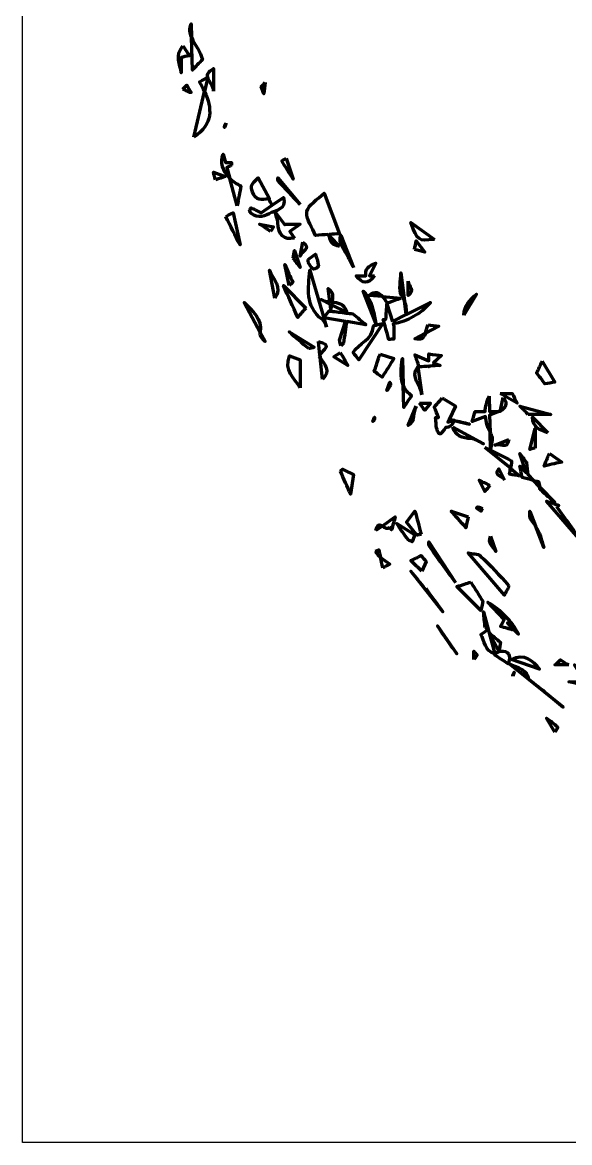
# Model space of a CAD drawing. Header units: inches. Extents: x 241 to 713, y -327 to -200.
# Drawn here: x 416 to 443.9, y -327 to -269.8 of the extents above; entities that cross this region are included whole.
import ezdxf

# ---------------------------------------------------------------- set-up
doc = ezdxf.new("R2010")
doc.units = ezdxf.units.IN
doc.header["$MEASUREMENT"] = 0
doc.layers.add('Layer 2', color=7, linetype='Continuous')
doc.layers.add('Layer 5', color=7, linetype='Continuous')
picture_1 = doc.add_image_def('image1.png', size_in_pixel=(128, 127))

# ---------------------------------------------------------------- blocks, each defined once
blk = doc.blocks.new('block 4')
at = {"layer": 'Layer 5', "color": 12, "lineweight": 70, "true_color": 0xcc0000}
for points, knots in [([(437.437, -289.003), (437.296, -289.166), (437.16, -289.312), (437.03, -289.459), (437.106, -289.649), (437.177, -289.818), (437.247, -289.986), (437.198, -289.992), (437.149, -289.992), (437.095, -289.997), (437.128, -290.231), (437.106, -290.486), (437.198, -290.687), (437.34, -291.024), (437.432, -290.687), (437.541, -290.622), (437.541, -290.622), (437.598, -290.501), (437.598, -290.501), (437.789, -290.508), (437.941, -290.414), (438.03, -290.149), (438.296, -290.214), (438.562, -290.274), (438.828, -290.339), (438.828, -290.339), (438.03, -290.149), (438.03, -290.149), (438.035, -290.143), (438.035, -290.133), (438.041, -290.122), (438.041, -290.122), (437.993, -290.14), (437.993, -290.14), (437.993, -290.14), (437.793, -290.092), (437.793, -290.092), (437.793, -290.092), (438.117, -289.41), (438.117, -289.41), (437.905, -289.285), (437.693, -289.16), (437.437, -289.003)], [0, 0, 0, 0, 1, 1, 1, 2, 2, 2, 3, 3, 3, 4, 4, 4, 5, 5, 5, 6, 6, 6, 7, 7, 7, 8, 8, 8, 9, 9, 9, 10, 10, 10, 11, 11, 11, 12, 12, 12, 13, 13, 13, 14, 14, 14, 14]), ([(437.992, -290.14), (437.992, -290.14), (437.723, -290.239), (437.723, -290.239), (437.723, -290.239), (437.792, -290.092), (437.792, -290.092), (437.859, -290.108), (437.925, -290.125), (437.992, -290.14)], [0, 0, 0, 0, 1, 1, 1, 2, 2, 2, 3, 3, 3, 3])]:
    blk.add_open_spline(points, degree=3, knots=knots, dxfattribs=at)
blk = doc.blocks.new('block 3')
at = {"layer": 'Layer 5', "color": 12, "lineweight": 70, "true_color": 0xcc0000}
for points, knots in [([(424.629, -270.584), (424.629, -270.584), (424.609, -269.903), (424.609, -269.903), (424.52, -270.16), (424.551, -270.379), (424.629, -270.584)], [0, 0, 0, 0, 1, 1, 1, 2, 2, 2, 2]), ([(424.629, -270.584), (424.629, -270.584), (424.679, -272.262), (424.679, -272.262), (424.848, -272.088), (425.011, -271.919), (425.19, -271.729), (425.122, -271.32), (424.78, -270.982), (424.629, -270.584)], [0, 0, 0, 0, 1, 1, 1, 2, 2, 2, 3, 3, 3, 3]), ([(424.19, -271.023), (423.772, -271.523), (424.06, -271.968), (424.109, -272.403), (424.109, -272.403), (424.109, -271.615), (424.109, -271.615), (424.228, -271.593), (424.348, -271.566), (424.532, -271.528), (424.424, -271.37), (424.326, -271.224), (424.19, -271.023)], [0, 0, 0, 0, 1, 1, 1, 2, 2, 2, 3, 3, 3, 4, 4, 4, 4]), ([(425.755, -273.332), (425.755, -273.332), (425.755, -272.191), (425.755, -272.191), (425.494, -272.332), (425.434, -272.474), (425.462, -272.615), (425.331, -272.696), (425.206, -272.772), (425.049, -272.865), (425.141, -273.03), (425.222, -273.193), (425.296, -273.354), (425.296, -273.354), (425.465, -272.624), (425.465, -272.624), (425.508, -272.86), (425.776, -273.096), (425.755, -273.332)], [0, 0, 0, 0, 1, 1, 1, 2, 2, 2, 3, 3, 3, 4, 4, 4, 5, 5, 5, 6, 6, 6, 6]), ([(424.196, -273.234), (424.31, -273.289), (424.424, -273.348), (424.538, -273.403), (424.538, -273.403), (424.609, -273.403), (424.609, -273.403), (424.538, -273.278), (424.467, -273.153), (424.397, -273.028), (424.331, -273.098), (424.261, -273.164), (424.196, -273.234)], [0, 0, 0, 0, 1, 1, 1, 2, 2, 2, 3, 3, 3, 4, 4, 4, 4]), ([(428.396, -272.903), (428.325, -272.973), (428.255, -273.044), (428.184, -273.115), (428.233, -273.234), (428.276, -273.354), (428.325, -273.473), (428.325, -273.473), (428.396, -272.903), (428.396, -272.903)], [0, 0, 0, 0, 1, 1, 1, 2, 2, 2, 3, 3, 3, 3]), ([(424.755, -275.69), (425.753, -275.022), (425.69, -274.218), (425.296, -273.354), (425.296, -273.354), (424.755, -275.69), (424.755, -275.69)], [0, 0, 0, 0, 1, 1, 1, 2, 2, 2, 2]), ([(426.396, -274.973), (426.374, -275.022), (426.347, -275.071), (426.326, -275.12), (426.32, -275.141), (426.326, -275.163), (426.326, -275.19), (426.326, -275.19), (426.396, -274.973), (426.396, -274.973)], [0, 0, 0, 0, 1, 1, 1, 2, 2, 2, 3, 3, 3, 3]), ([(426.679, -277.119), (426.684, -277.07), (426.684, -277.022), (426.684, -276.978), (426.577, -276.978), (426.474, -276.978), (426.371, -276.978), (426.371, -276.978), (426.255, -276.549), (426.255, -276.549), (426.086, -276.943), (426.225, -277.427), (426.59, -277.79), (426.59, -277.79), (426.441, -277.238), (426.441, -277.238), (426.522, -277.197), (426.601, -277.156), (426.679, -277.119)], [0, 0, 0, 0, 1, 1, 1, 2, 2, 2, 3, 3, 3, 4, 4, 4, 5, 5, 5, 6, 6, 6, 6]), ([(429.472, -276.761), (429.396, -276.804), (429.32, -276.848), (429.238, -276.897), (429.439, -277.217), (429.635, -277.527), (429.825, -277.831), (429.825, -277.831), (429.472, -276.761), (429.472, -276.761)], [0, 0, 0, 0, 1, 1, 1, 2, 2, 2, 3, 3, 3, 3]), ([(425.853, -277.869), (426.054, -277.799), (426.206, -277.744), (426.358, -277.69), (426.358, -277.69), (425.755, -277.478), (425.755, -277.478), (425.782, -277.597), (425.815, -277.722), (425.853, -277.869)], [0, 0, 0, 0, 1, 1, 1, 2, 2, 2, 3, 3, 3, 3]), ([(426.967, -279.19), (427.032, -278.842), (427.097, -278.489), (427.157, -278.168), (426.929, -278.075), (426.742, -277.942), (426.59, -277.79), (426.59, -277.79), (426.967, -279.19), (426.967, -279.19)], [0, 0, 0, 0, 1, 1, 1, 2, 2, 2, 3, 3, 3, 3]), ([(427.749, -278.478), (427.89, -278.955), (428.231, -278.875), (428.562, -278.837), (428.562, -278.837), (428.75, -279.157), (428.75, -279.157), (428.75, -279.157), (428.184, -279.548), (428.184, -279.548), (428.01, -279.461), (427.842, -279.374), (427.673, -279.287), (427.646, -279.347), (427.624, -279.401), (427.597, -279.461), (427.863, -279.858), (428.298, -279.766), (428.597, -279.597), (428.907, -279.423), (429.504, -279.396), (429.325, -278.76), (429.325, -278.76), (428.75, -279.157), (428.75, -279.157), (428.688, -279.05), (428.625, -278.943), (428.564, -278.836), (428.581, -278.836), (428.597, -278.831), (428.613, -278.831), (428.613, -278.831), (428.043, -277.76), (428.043, -277.76), (427.641, -278.119), (427.651, -278.163), (427.749, -278.478)], [0, 0, 0, 0, 1, 1, 1, 2, 2, 2, 3, 3, 3, 4, 4, 4, 5, 5, 5, 6, 6, 6, 7, 7, 7, 8, 8, 8, 9, 9, 9, 10, 10, 10, 11, 11, 11, 12, 12, 12, 12]), ([(430.183, -279.119), (430.183, -279.119), (429.042, -277.76), (429.042, -277.76), (429.042, -277.809), (429.021, -277.875), (429.042, -277.902), (429.423, -278.309), (429.803, -278.717), (430.183, -279.119)], [0, 0, 0, 0, 1, 1, 1, 2, 2, 2, 3, 3, 3, 3]), ([(431.6, -280.655), (431.6, -280.655), (431.675, -280.734), (431.675, -280.734), (431.674, -280.717), (431.668, -280.707), (431.667, -280.689), (431.667, -280.678), (431.667, -280.662), (431.661, -280.651), (431.835, -280.64), (432.009, -280.629), (432.183, -280.619), (432.183, -280.619), (431.401, -278.548), (431.401, -278.548), (431.091, -278.858), (430.596, -279.13), (430.52, -279.488), (430.515, -279.505), (430.515, -279.526), (430.515, -279.543), (430.482, -279.891), (430.808, -280.309), (430.966, -280.7), (431.179, -280.685), (431.391, -280.67), (431.6, -280.655)], [0, 0, 0, 0, 1, 1, 1, 2, 2, 2, 3, 3, 3, 4, 4, 4, 5, 5, 5, 6, 6, 6, 7, 7, 7, 8, 8, 8, 9, 9, 9, 9]), ([(426.38, -279.733), (426.624, -280.222), (426.869, -280.706), (427.113, -281.189), (427.113, -281.189), (426.755, -279.548), (426.755, -279.548), (426.657, -279.597), (426.565, -279.641), (426.38, -279.733)], [0, 0, 0, 0, 1, 1, 1, 2, 2, 2, 3, 3, 3, 3]), ([(429.896, -280.836), (429.896, -280.836), (429.651, -280.504), (429.651, -280.504), (429.651, -280.504), (430.183, -280.119), (430.183, -280.119), (429.923, -280.119), (429.662, -280.119), (429.396, -280.119), (429.396, -280.129), (429.396, -280.146), (429.396, -280.157), (429.396, -280.157), (428.896, -279.478), (428.896, -279.478), (428.945, -279.668), (429.026, -279.858), (429.037, -280.048), (429.07, -280.684), (429.352, -280.95), (429.896, -280.836)], [0, 0, 0, 0, 1, 1, 1, 2, 2, 2, 3, 3, 3, 4, 4, 4, 5, 5, 5, 6, 6, 6, 7, 7, 7, 7]), ([(428.667, -280.505), (428.733, -280.407), (428.776, -280.336), (428.825, -280.26), (428.825, -280.26), (428.113, -280.119), (428.113, -280.119), (428.298, -280.249), (428.483, -280.374), (428.667, -280.505)], [0, 0, 0, 0, 1, 1, 1, 2, 2, 2, 3, 3, 3, 3]), ([(437.041, -280.907), (437.041, -280.907), (435.829, -280.048), (435.829, -280.048), (436.188, -280.988), (436.188, -280.988), (437.041, -280.907)], [0, 0, 0, 0, 1, 1, 1, 2, 2, 2, 2]), ([(432.9, -282.336), (432.9, -282.336), (432.254, -280.689), (432.254, -280.689), (432.123, -281.129), (432.444, -281.423), (432.612, -281.765), (432.71, -281.955), (432.802, -282.145), (432.9, -282.336)], [0, 0, 0, 0, 1, 1, 1, 2, 2, 2, 3, 3, 3, 3]), ([(430.325, -281.048), (430.325, -281.048), (430.183, -281.765), (430.183, -281.765), (430.2, -281.521), (430.781, -281.39), (430.325, -281.048)], [0, 0, 0, 0, 1, 1, 1, 2, 2, 2, 2]), ([(432.183, -281.265), (432.183, -281.265), (431.675, -280.734), (431.675, -280.734), (431.706, -281.074), (431.888, -281.198), (432.183, -281.265)], [0, 0, 0, 0, 1, 1, 1, 2, 2, 2, 2]), ([(436.019, -281.412), (436.209, -281.461), (436.372, -281.504), (436.541, -281.548), (436.541, -281.548), (436.112, -280.977), (436.112, -280.977), (436.084, -281.119), (436.052, -281.26), (436.019, -281.412)], [0, 0, 0, 0, 1, 1, 1, 2, 2, 2, 3, 3, 3, 3]), ([(429.825, -281.857), (429.939, -282.01), (430.059, -282.173), (430.183, -282.336), (430.183, -282.336), (429.896, -281.477), (429.896, -281.477), (429.874, -281.597), (429.852, -281.716), (429.825, -281.857)], [0, 0, 0, 0, 1, 1, 1, 2, 2, 2, 3, 3, 3, 3]), ([(430.596, -281.928), (430.602, -282.026), (430.591, -282.086), (430.613, -282.118), (430.738, -282.298), (430.836, -282.607), (431.113, -282.265), (431.113, -282.265), (431.042, -281.906), (431.042, -281.906), (431.015, -281.836), (430.993, -281.765), (430.961, -281.662), (430.83, -281.754), (430.705, -281.847), (430.596, -281.928)], [0, 0, 0, 0, 1, 1, 1, 2, 2, 2, 3, 3, 3, 4, 4, 4, 5, 5, 5, 5]), ([(429.613, -283.265), (429.678, -283.21), (429.743, -283.156), (429.803, -283.102), (429.673, -282.814), (429.537, -282.504), (429.396, -282.194), (429.396, -282.194), (429.613, -283.265), (429.613, -283.265)], [0, 0, 0, 0, 1, 1, 1, 2, 2, 2, 3, 3, 3, 3]), ([(433.971, -282.765), (433.971, -282.765), (433.718, -282.765), (433.718, -282.765), (433.718, -282.765), (434.041, -282.118), (434.041, -282.118), (433.697, -282.245), (433.464, -282.428), (433.543, -282.765), (433.543, -282.765), (433.042, -282.765), (433.042, -282.765), (433.351, -283.162), (433.661, -283.232), (433.971, -282.765)], [0, 0, 0, 0, 1, 1, 1, 2, 2, 2, 3, 3, 3, 4, 4, 4, 5, 5, 5, 5]), ([(428.896, -283.906), (429.309, -283.33), (428.782, -282.939), (428.613, -282.477), (428.613, -282.477), (428.896, -283.906), (428.896, -283.906)], [0, 0, 0, 0, 1, 1, 1, 2, 2, 2, 2]), ([(431.532, -285.388), (431.532, -285.388), (430.683, -282.477), (430.683, -282.477), (430.596, -283.39), (430.412, -284.303), (431.314, -284.998), (431.422, -285.083), (431.483, -285.227), (431.532, -285.388)], [0, 0, 0, 0, 1, 1, 1, 2, 2, 2, 3, 3, 3, 3]), ([(435.507, -284.06), (435.507, -284.06), (435.329, -282.618), (435.329, -282.618), (435.329, -283.004), (435.193, -283.466), (435.362, -283.743), (435.426, -283.85), (435.471, -283.955), (435.507, -284.06)], [0, 0, 0, 0, 1, 1, 1, 2, 2, 2, 3, 3, 3, 3]), ([(430.471, -284.406), (430.471, -284.406), (429.325, -283.265), (429.325, -283.265), (429.564, -283.786), (429.803, -284.313), (430.064, -284.889), (430.211, -284.716), (430.341, -284.563), (430.471, -284.406)], [0, 0, 0, 0, 1, 1, 1, 2, 2, 2, 3, 3, 3, 3]), ([(431.719, -284.21), (431.719, -284.21), (431.754, -284.477), (431.754, -284.477), (431.75, -284.401), (431.763, -284.32), (431.778, -284.24), (431.778, -284.24), (432.542, -284.623), (432.542, -284.623), (432.542, -284.596), (432.547, -284.569), (432.542, -284.553), (432.395, -284.172), (432.102, -284.129), (431.803, -284.102), (431.857, -283.857), (431.895, -283.613), (431.613, -283.406), (431.613, -283.406), (431.703, -284.09), (431.703, -284.09), (431.544, -284.074), (431.384, -284.053), (431.254, -283.977), (431.254, -283.977), (431.719, -284.21), (431.719, -284.21)], [0, 0, 0, 0, 1, 1, 1, 2, 2, 2, 3, 3, 3, 4, 4, 4, 5, 5, 5, 6, 6, 6, 7, 7, 7, 8, 8, 8, 9, 9, 9, 9]), ([(433.618, -283.808), (433.558, -283.716), (433.487, -283.629), (433.4, -283.547), (433.4, -283.547), (434.041, -285.194), (434.041, -285.194), (433.949, -284.716), (433.895, -284.216), (433.618, -283.808)], [0, 0, 0, 0, 1, 1, 1, 2, 2, 2, 3, 3, 3, 3]), ([(433.683, -283.765), (433.683, -283.765), (434.388, -283.825), (434.388, -283.825), (434.223, -283.624), (434.025, -283.493), (433.683, -283.765)], [0, 0, 0, 0, 1, 1, 1, 2, 2, 2, 2]), ([(435.688, -283.041), (435.688, -283.041), (435.688, -283.765), (435.688, -283.765), (436.045, -283.522), (435.74, -283.282), (435.688, -283.041)], [0, 0, 0, 0, 1, 1, 1, 2, 2, 2, 2]), ([(428.144, -285.653), (428.244, -284.949), (427.742, -284.561), (427.325, -284.123), (427.325, -284.123), (428.144, -285.653), (428.144, -285.653)], [0, 0, 0, 0, 1, 1, 1, 2, 2, 2, 2]), ([(435.329, -283.906), (435.329, -283.906), (434.388, -283.825), (434.388, -283.825), (434.477, -283.934), (434.557, -284.062), (434.645, -284.161), (434.905, -284.064), (435.117, -283.987), (435.329, -283.906)], [0, 0, 0, 0, 1, 1, 1, 2, 2, 2, 3, 3, 3, 3]), ([(434.893, -285.089), (434.893, -285.089), (434.612, -284.194), (434.612, -284.194), (434.596, -284.455), (434.579, -284.716), (434.563, -284.976), (434.52, -284.982), (434.471, -284.987), (434.427, -284.993), (434.443, -285.052), (434.46, -285.112), (434.476, -285.172), (434.552, -285.455), (434.634, -285.732), (434.71, -286.014), (434.797, -286.009), (434.884, -285.998), (434.971, -285.992), (434.971, -285.775), (434.971, -285.552), (434.971, -285.335), (434.971, -285.335), (434.932, -285.212), (434.932, -285.212), (435.69, -285.096), (436.313, -284.718), (436.829, -284.123), (436.829, -284.123), (435.609, -284.732), (435.609, -284.732), (435.606, -284.503), (435.583, -284.282), (435.507, -284.06), (435.507, -284.06), (435.591, -284.741), (435.591, -284.741), (435.591, -284.741), (434.893, -285.089), (434.893, -285.089)], [0, 0, 0, 0, 1, 1, 1, 2, 2, 2, 3, 3, 3, 4, 4, 4, 5, 5, 5, 6, 6, 6, 7, 7, 7, 8, 8, 8, 9, 9, 9, 10, 10, 10, 11, 11, 11, 12, 12, 12, 13, 13, 13, 13]), ([(438.546, -284.765), (438.546, -284.765), (439.187, -283.694), (439.187, -283.694), (438.861, -283.982), (438.551, -284.281), (438.546, -284.765)], [0, 0, 0, 0, 1, 1, 1, 2, 2, 2, 2]), ([(432.254, -286.335), (432.303, -286.286), (432.346, -286.242), (432.39, -286.194), (432.448, -285.828), (432.504, -285.464), (432.56, -285.1), (432.56, -285.1), (433.542, -285.264), (433.542, -285.264), (433.324, -285.08), (433.101, -284.895), (432.868, -284.699), (432.759, -284.688), (432.65, -284.672), (432.536, -284.661), (432.281, -284.629), (432.015, -284.602), (431.743, -284.569), (431.716, -284.563), (431.689, -284.563), (431.661, -284.558), (431.58, -284.661), (431.488, -284.786), (431.401, -284.906), (431.401, -284.906), (432.504, -285.091), (432.504, -285.091), (432.504, -285.091), (432.183, -286.052), (432.183, -286.052), (432.21, -286.145), (432.232, -286.242), (432.254, -286.335)], [0, 0, 0, 0, 1, 1, 1, 2, 2, 2, 3, 3, 3, 4, 4, 4, 5, 5, 5, 6, 6, 6, 7, 7, 7, 8, 8, 8, 9, 9, 9, 10, 10, 10, 11, 11, 11, 11]), ([(434.063, -285.275), (433.982, -285.292), (433.922, -285.313), (433.922, -285.335), (433.884, -286.031), (433.172, -286.194), (432.884, -286.683), (432.993, -286.813), (433.091, -286.933), (433.183, -287.052), (433.183, -287.052), (434.4, -285.194), (434.4, -285.194), (434.308, -285.221), (434.166, -285.243), (434.063, -285.275)], [0, 0, 0, 0, 1, 1, 1, 2, 2, 2, 3, 3, 3, 4, 4, 4, 5, 5, 5, 5]), ([(436.709, -285.259), (436.654, -285.448), (436.612, -285.589), (436.573, -285.696), (436.573, -285.696), (437.258, -285.335), (437.258, -285.335), (437.073, -285.308), (436.883, -285.281), (436.709, -285.259)], [0, 0, 0, 0, 1, 1, 1, 2, 2, 2, 3, 3, 3, 3]), ([(428.13, -285.77), (428.108, -285.862), (428.303, -286.003), (428.396, -286.123), (428.396, -286.123), (428.144, -285.653), (428.144, -285.653), (428.139, -285.692), (428.139, -285.728), (428.13, -285.77)], [0, 0, 0, 0, 1, 1, 1, 2, 2, 2, 3, 3, 3, 3]), ([(430.618, -286.471), (430.667, -286.509), (430.803, -286.433), (430.901, -286.405), (430.901, -286.405), (429.613, -285.623), (429.613, -285.623), (429.944, -285.906), (430.27, -286.199), (430.618, -286.471)], [0, 0, 0, 0, 1, 1, 1, 2, 2, 2, 3, 3, 3, 3]), ([(436.573, -285.696), (436.573, -285.696), (436.041, -285.976), (436.041, -285.976), (436.373, -286.017), (436.455, -286.026), (436.573, -285.696)], [0, 0, 0, 0, 1, 1, 1, 2, 2, 2, 2]), ([(431.113, -286.123), (431.113, -286.123), (431.188, -286.807), (431.188, -286.807), (431.34, -286.549), (431.858, -286.27), (431.113, -286.123)], [0, 0, 0, 0, 1, 1, 1, 2, 2, 2, 2]), ([(430.183, -288.481), (430.183, -288.481), (430.183, -287.052), (430.183, -287.052), (429.999, -286.987), (429.814, -286.916), (429.635, -286.851), (429.341, -287.601), (429.89, -287.992), (430.183, -288.481)], [0, 0, 0, 0, 1, 1, 1, 2, 2, 2, 3, 3, 3, 3]), ([(431.156, -286.862), (431.17, -286.886), (431.186, -286.911), (431.202, -286.935), (431.202, -286.935), (431.188, -286.807), (431.188, -286.807), (431.177, -286.825), (431.163, -286.844), (431.156, -286.862)], [0, 0, 0, 0, 1, 1, 1, 2, 2, 2, 3, 3, 3, 3]), ([(431.325, -288.052), (431.781, -287.616), (431.416, -287.275), (431.202, -286.935), (431.202, -286.935), (431.325, -288.052), (431.325, -288.052)], [0, 0, 0, 0, 1, 1, 1, 2, 2, 2, 2]), ([(432.232, -286.672), (432.091, -286.77), (431.998, -286.84), (431.901, -286.905), (431.901, -286.905), (432.612, -287.335), (432.612, -287.335), (432.487, -287.112), (432.357, -286.889), (432.232, -286.672)], [0, 0, 0, 0, 1, 1, 1, 2, 2, 2, 3, 3, 3, 3]), ([(434.259, -286.764), (434.161, -287.052), (434.069, -287.335), (433.965, -287.639), (434.085, -287.726), (434.204, -287.818), (434.362, -287.938), (434.568, -287.617), (434.769, -287.297), (434.971, -286.981), (434.971, -286.981), (434.259, -286.764), (434.259, -286.764)], [0, 0, 0, 0, 1, 1, 1, 2, 2, 2, 3, 3, 3, 4, 4, 4, 4]), ([(435.438, -288.351), (435.438, -288.351), (435.4, -286.981), (435.4, -286.981), (435.351, -287.447), (435.257, -287.925), (435.438, -288.351)], [0, 0, 0, 0, 1, 1, 1, 2, 2, 2, 2]), ([(436.264, -287.411), (436.427, -287.4), (436.595, -287.389), (436.758, -287.378), (436.758, -287.389), (436.758, -287.394), (436.758, -287.405), (436.758, -287.405), (436.792, -287.376), (436.792, -287.376), (436.971, -287.361), (437.15, -287.35), (437.329, -287.335), (437.329, -287.335), (436.993, -287.196), (436.993, -287.196), (436.993, -287.196), (437.399, -286.835), (437.399, -286.835), (437.209, -286.813), (437.019, -286.786), (436.758, -286.753), (436.758, -286.87), (436.758, -286.983), (436.758, -287.099), (436.758, -287.099), (436.041, -286.802), (436.041, -286.802), (436.106, -286.981), (436.171, -287.161), (436.264, -287.411)], [0, 0, 0, 0, 1, 1, 1, 2, 2, 2, 3, 3, 3, 4, 4, 4, 5, 5, 5, 6, 6, 6, 7, 7, 7, 8, 8, 8, 9, 9, 9, 10, 10, 10, 10]), ([(436.4, -288.834), (436.4, -288.834), (436.188, -287.405), (436.188, -287.405), (435.775, -287.954), (436.367, -288.356), (436.4, -288.834)], [0, 0, 0, 0, 1, 1, 1, 2, 2, 2, 2]), ([(442.545, -287.123), (442.453, -287.313), (442.36, -287.508), (442.257, -287.72), (442.388, -287.894), (442.534, -288.084), (442.681, -288.28), (442.855, -288.253), (443.023, -288.22), (443.186, -288.193), (443.186, -288.193), (442.545, -287.123), (442.545, -287.123)], [0, 0, 0, 0, 1, 1, 1, 2, 2, 2, 3, 3, 3, 4, 4, 4, 4]), ([(434.808, -288.345), (434.802, -288.334), (434.78, -288.264), (434.759, -288.193), (434.759, -288.193), (434.612, -288.622), (434.612, -288.622), (434.672, -288.541), (434.726, -288.459), (434.808, -288.345)], [0, 0, 0, 0, 1, 1, 1, 2, 2, 2, 3, 3, 3, 3]), ([(435.438, -288.351), (435.438, -288.351), (435.47, -289.481), (435.47, -289.481), (435.59, -289.302), (435.704, -289.128), (435.873, -288.883), (435.65, -288.721), (435.519, -288.54), (435.438, -288.351)], [0, 0, 0, 0, 1, 1, 1, 2, 2, 2, 3, 3, 3, 3]), ([(436.275, -289.264), (436.4, -289.432), (436.47, -289.53), (436.541, -289.622), (436.541, -289.622), (436.829, -289.264), (436.829, -289.264), (436.66, -289.264), (436.497, -289.264), (436.275, -289.264)], [0, 0, 0, 0, 1, 1, 1, 2, 2, 2, 3, 3, 3, 3]), ([(439.828, -288.91), (439.714, -289.177), (439.643, -289.437), (439.627, -289.693), (439.47, -289.693), (439.307, -289.693), (439.116, -289.693), (439.089, -289.791), (439.029, -289.992), (438.97, -290.193), (438.97, -290.193), (439.651, -289.942), (439.651, -289.942), (439.668, -290.209), (439.74, -290.475), (439.876, -290.743), (439.876, -290.743), (439.853, -289.868), (439.853, -289.868), (439.853, -289.868), (440.328, -289.693), (440.328, -289.693), (440.176, -289.693), (440.011, -289.693), (439.849, -289.693), (439.849, -289.693), (439.828, -288.91), (439.828, -288.91)], [0, 0, 0, 0, 1, 1, 1, 2, 2, 2, 3, 3, 3, 4, 4, 4, 5, 5, 5, 6, 6, 6, 7, 7, 7, 8, 8, 8, 9, 9, 9, 9]), ([(440.399, -288.764), (440.399, -288.764), (441.257, -289.264), (441.257, -289.264), (441.17, -289.095), (441.083, -288.921), (441.007, -288.764), (440.785, -288.764), (440.594, -288.764), (440.399, -288.764)], [0, 0, 0, 0, 1, 1, 1, 2, 2, 2, 3, 3, 3, 3]), ([(440.545, -288.981), (440.545, -288.981), (440.399, -289.693), (440.399, -289.693), (440.643, -289.497), (440.828, -289.285), (440.545, -288.981)], [0, 0, 0, 0, 1, 1, 1, 2, 2, 2, 2]), ([(436.112, -289.41), (436.112, -289.41), (435.688, -290.41), (435.688, -290.41), (436.095, -290.193), (435.9, -289.709), (436.112, -289.41)], [0, 0, 0, 0, 1, 1, 1, 2, 2, 2, 2]), ([(441.828, -289.84), (442.257, -289.84), (442.616, -289.84), (442.974, -289.84), (442.974, -289.84), (441.404, -289.41), (441.404, -289.41), (441.567, -289.573), (441.735, -289.742), (441.828, -289.84)], [0, 0, 0, 0, 1, 1, 1, 2, 2, 2, 3, 3, 3, 3]), ([(433.965, -290.122), (433.982, -290.079), (433.971, -290.03), (433.971, -289.981), (433.971, -289.981), (433.9, -290.193), (433.9, -290.193), (433.922, -290.171), (433.96, -290.149), (433.965, -290.122)], [0, 0, 0, 0, 1, 1, 1, 2, 2, 2, 3, 3, 3, 3]), ([(442.833, -290.769), (442.833, -290.769), (442.045, -289.981), (442.045, -289.981), (442.051, -290.497), (442.431, -290.644), (442.833, -290.769)], [0, 0, 0, 0, 1, 1, 1, 2, 2, 2, 2]), ([(437.97, -290.481), (438.122, -290.932), (438.448, -291.057), (438.899, -291.068), (439.116, -291.073), (439.328, -291.241), (439.546, -291.339), (439.546, -291.339), (437.97, -290.481), (437.97, -290.481)], [0, 0, 0, 0, 1, 1, 1, 2, 2, 2, 3, 3, 3, 3]), ([(439.953, -290.921), (439.917, -290.861), (439.906, -290.802), (439.876, -290.743), (439.876, -290.743), (439.899, -291.622), (439.899, -291.622), (439.926, -291.383), (440.051, -291.084), (439.953, -290.921)], [0, 0, 0, 0, 1, 1, 1, 2, 2, 2, 3, 3, 3, 3]), ([(442.186, -291.551), (442.186, -291.171), (442.186, -290.861), (442.186, -290.551), (442.186, -290.551), (441.904, -291.622), (441.904, -291.622), (442.023, -291.595), (442.148, -291.562), (442.186, -291.551)], [0, 0, 0, 0, 1, 1, 1, 2, 2, 2, 3, 3, 3, 3]), ([(439.616, -291.519), (439.616, -291.519), (440.92, -292.585), (440.92, -292.585), (440.94, -292.464), (440.959, -292.344), (440.98, -292.209), (440.54, -291.98), (440.078, -291.747), (439.616, -291.519)], [0, 0, 0, 0, 1, 1, 1, 2, 2, 2, 3, 3, 3, 3]), ([(440.828, -291.122), (440.828, -291.122), (440.116, -291.41), (440.116, -291.41), (440.344, -291.296), (440.774, -291.671), (440.828, -291.122)], [0, 0, 0, 0, 1, 1, 1, 2, 2, 2, 2]), ([(441.746, -292.29), (441.665, -292.187), (441.534, -292.013), (441.404, -291.839), (441.404, -291.839), (441.727, -292.817), (441.727, -292.817), (441.727, -292.817), (441.404, -292.48), (441.404, -292.48), (441.437, -292.643), (441.469, -292.812), (441.518, -293.062), (441.685, -293.101), (441.886, -293.151), (442.099, -293.205), (442.099, -293.205), (441.807, -292.901), (441.807, -292.901), (441.789, -292.712), (441.77, -292.517), (441.746, -292.29)], [0, 0, 0, 0, 1, 1, 1, 2, 2, 2, 3, 3, 3, 4, 4, 4, 5, 5, 5, 6, 6, 6, 7, 7, 7, 7]), ([(442.904, -291.839), (442.844, -291.975), (442.784, -292.116), (442.637, -292.475), (443.045, -292.377), (443.295, -292.323), (443.545, -292.268), (443.545, -292.268), (442.904, -291.839), (442.904, -291.839)], [0, 0, 0, 0, 1, 1, 1, 2, 2, 2, 3, 3, 3, 3]), ([(432.237, -292.736), (432.411, -293.127), (432.585, -293.518), (432.754, -293.909), (432.754, -293.909), (432.9, -292.91), (432.9, -292.91), (432.716, -292.817), (432.531, -292.725), (432.352, -292.632), (432.313, -292.665), (432.275, -292.703), (432.237, -292.736)], [0, 0, 0, 0, 1, 1, 1, 2, 2, 2, 3, 3, 3, 4, 4, 4, 4]), ([(440.616, -293.198), (440.616, -293.198), (440.328, -292.622), (440.328, -292.622), (440.013, -293.018), (440.567, -292.98), (440.616, -293.198)], [0, 0, 0, 0, 1, 1, 1, 2, 2, 2, 2]), ([(441.404, -292.98), (441.404, -292.98), (440.92, -292.585), (440.92, -292.585), (440.904, -292.682), (440.888, -292.779), (440.872, -292.888), (441.062, -292.92), (441.23, -292.953), (441.404, -292.98)], [0, 0, 0, 0, 1, 1, 1, 2, 2, 2, 3, 3, 3, 3]), ([(439.872, -293.464), (439.654, -293.355), (439.491, -293.274), (439.328, -293.198), (439.328, -293.198), (439.616, -293.768), (439.616, -293.768), (439.703, -293.665), (439.79, -293.556), (439.872, -293.464)], [0, 0, 0, 0, 1, 1, 1, 2, 2, 2, 3, 3, 3, 3]), ([(442.099, -293.205), (442.099, -293.205), (442.407, -293.526), (442.407, -293.526), (442.392, -293.452), (442.374, -293.359), (442.355, -293.268), (442.265, -293.246), (442.184, -293.226), (442.099, -293.205)], [0, 0, 0, 0, 1, 1, 1, 2, 2, 2, 3, 3, 3, 3]), ([(442.407, -293.526), (442.422, -293.603), (442.434, -293.659), (442.436, -293.67), (442.757, -293.953), (442.974, -294.148), (443.186, -294.339), (443.186, -294.339), (442.407, -293.526), (442.407, -293.526)], [0, 0, 0, 0, 1, 1, 1, 2, 2, 2, 3, 3, 3, 3]), ([(443.273, -294.54), (443.311, -294.518), (443.349, -294.502), (443.393, -294.48), (443.181, -294.409), (442.969, -294.339), (442.757, -294.268), (442.757, -294.268), (444.615, -296.409), (444.615, -296.409), (444.17, -295.789), (443.719, -295.165), (443.273, -294.54)], [0, 0, 0, 0, 1, 1, 1, 2, 2, 2, 3, 3, 3, 4, 4, 4, 4]), ([(436.356, -295.942), (436.253, -295.55), (436.144, -295.159), (436.041, -294.768), (436.041, -294.768), (435.612, -295.338), (435.612, -295.338), (435.796, -295.561), (435.976, -295.784), (436.155, -296.007), (436.22, -295.985), (436.286, -295.963), (436.356, -295.942)], [0, 0, 0, 0, 1, 1, 1, 2, 2, 2, 3, 3, 3, 4, 4, 4, 4]), ([(438.758, -295.056), (438.758, -295.056), (437.899, -294.768), (437.899, -294.768), (438.122, -295.023), (438.345, -295.279), (438.644, -295.621), (438.698, -295.344), (438.731, -295.197), (438.758, -295.056)], [0, 0, 0, 0, 1, 1, 1, 2, 2, 2, 3, 3, 3, 3]), ([(439.497, -294.638), (439.415, -294.61), (439.339, -294.578), (439.258, -294.551), (439.258, -294.551), (439.187, -294.627), (439.187, -294.627), (439.263, -294.676), (439.339, -294.724), (439.415, -294.779), (439.442, -294.73), (439.47, -294.681), (439.497, -294.638)], [0, 0, 0, 0, 1, 1, 1, 2, 2, 2, 3, 3, 3, 4, 4, 4, 4]), ([(441.985, -295.257), (442.068, -295.341), (442.134, -295.433), (442.194, -295.526), (442.194, -295.526), (441.904, -294.768), (441.904, -294.768), (441.926, -294.936), (441.888, -295.159), (441.985, -295.257)], [0, 0, 0, 0, 1, 1, 1, 2, 2, 2, 3, 3, 3, 3]), ([(434.041, -295.768), (434.041, -295.768), (434.371, -295.533), (434.371, -295.533), (434.245, -295.452), (434.124, -295.421), (434.041, -295.768)], [0, 0, 0, 0, 1, 1, 1, 2, 2, 2, 2]), ([(434.748, -295.583), (434.78, -295.632), (434.813, -295.681), (434.851, -295.73), (434.911, -295.507), (434.976, -295.279), (435.041, -295.056), (435.041, -295.056), (434.371, -295.533), (434.371, -295.533), (434.502, -295.617), (434.64, -295.755), (434.748, -295.583)], [0, 0, 0, 0, 1, 1, 1, 2, 2, 2, 3, 3, 3, 4, 4, 4, 4]), ([(436.041, -295.98), (436.041, -295.98), (435.112, -295.409), (435.112, -295.409), (435.307, -295.686), (435.498, -295.963), (435.693, -296.24), (435.758, -296.273), (435.829, -296.306), (435.894, -296.338), (435.943, -296.219), (435.992, -296.099), (436.041, -295.98)], [0, 0, 0, 0, 1, 1, 1, 2, 2, 2, 3, 3, 3, 4, 4, 4, 4]), ([(442.194, -295.526), (442.194, -295.526), (442.616, -296.626), (442.616, -296.626), (442.514, -296.24), (442.411, -295.859), (442.194, -295.526)], [0, 0, 0, 0, 1, 1, 1, 2, 2, 2, 2]), ([(439.899, -296.056), (439.743, -296.401), (440.028, -296.59), (440.176, -296.829), (440.176, -296.829), (439.899, -296.056), (439.899, -296.056)], [0, 0, 0, 0, 1, 1, 1, 2, 2, 2, 2]), ([(438.117, -298.414), (438.117, -298.414), (436.758, -296.338), (436.758, -296.338), (436.758, -296.409), (436.726, -296.501), (436.764, -296.55), (437.209, -297.175), (437.66, -297.794), (438.117, -298.414)], [0, 0, 0, 0, 1, 1, 1, 2, 2, 2, 3, 3, 3, 3]), ([(434.031, -296.822), (434.079, -296.898), (434.134, -296.974), (434.183, -297.055), (434.183, -297.055), (434.284, -297.131), (434.284, -297.131), (434.254, -296.997), (434.226, -296.871), (434.199, -296.746), (434.145, -296.773), (434.085, -296.795), (434.031, -296.822)], [0, 0, 0, 0, 1, 1, 1, 2, 2, 2, 3, 3, 3, 4, 4, 4, 4]), ([(434.405, -297.659), (434.547, -297.588), (434.65, -297.534), (434.759, -297.485), (434.759, -297.485), (434.284, -297.131), (434.284, -297.131), (434.32, -297.289), (434.358, -297.459), (434.405, -297.659)], [0, 0, 0, 0, 1, 1, 1, 2, 2, 2, 3, 3, 3, 3]), ([(436.4, -297.838), (436.4, -297.838), (436.612, -297.338), (436.612, -297.338), (436.525, -297.24), (436.438, -297.137), (436.351, -297.039), (436.188, -297.126), (436.041, -297.197), (435.84, -297.3), (436.036, -297.485), (436.22, -297.664), (436.4, -297.838)], [0, 0, 0, 0, 1, 1, 1, 2, 2, 2, 3, 3, 3, 4, 4, 4, 4]), ([(440.812, -298.566), (440.366, -298.044), (439.893, -297.534), (439.388, -297.066), (439.252, -296.936), (438.97, -296.958), (438.758, -296.909), (438.758, -296.909), (440.616, -299.055), (440.616, -299.055), (440.687, -298.887), (440.866, -298.631), (440.812, -298.566)], [0, 0, 0, 0, 1, 1, 1, 2, 2, 2, 3, 3, 3, 4, 4, 4, 4]), ([(436.59, -298.702), (436.579, -298.713), (436.568, -298.724), (436.552, -298.734), (436.313, -298.436), (436.068, -298.137), (435.829, -297.838), (435.829, -297.838), (437.47, -299.914), (437.47, -299.914), (437.177, -299.511), (436.883, -299.104), (436.59, -298.702)], [0, 0, 0, 0, 1, 1, 1, 2, 2, 2, 3, 3, 3, 4, 4, 4, 4]), ([(438.888, -298.398), (438.709, -298.452), (438.448, -298.539), (438.187, -298.626), (438.187, -298.626), (439.399, -299.843), (439.399, -299.843), (439.448, -299.647), (439.491, -299.457), (439.513, -299.376), (439.29, -299.022), (439.106, -298.734), (438.888, -298.398)], [0, 0, 0, 0, 1, 1, 1, 2, 2, 2, 3, 3, 3, 4, 4, 4, 4]), ([(441.045, -300.843), (441.045, -300.843), (440.765, -300.466), (440.765, -300.466), (440.765, -300.466), (441.328, -301.055), (441.328, -301.055), (440.958, -300.359), (440.426, -299.821), (439.758, -299.414), (439.758, -299.414), (440.602, -300.296), (440.602, -300.296), (440.557, -300.384), (440.509, -300.476), (440.415, -300.663), (440.643, -300.723), (440.844, -300.783), (441.045, -300.843)], [0, 0, 0, 0, 1, 1, 1, 2, 2, 2, 3, 3, 3, 4, 4, 4, 5, 5, 5, 6, 6, 6, 6]), ([(439.622, -300.707), (439.679, -300.738), (439.73, -300.769), (439.782, -300.8), (439.782, -300.8), (439.546, -299.914), (439.546, -299.914), (439.573, -300.174), (439.595, -300.441), (439.622, -300.707)], [0, 0, 0, 0, 1, 1, 1, 2, 2, 2, 3, 3, 3, 3]), ([(437.617, -301.267), (437.802, -301.533), (437.997, -301.794), (438.187, -302.054), (438.187, -302.054), (437.188, -300.625), (437.188, -300.625), (437.329, -300.843), (437.47, -301.06), (437.617, -301.267)], [0, 0, 0, 0, 1, 1, 1, 2, 2, 2, 3, 3, 3, 3]), ([(440.328, -301.913), (440.361, -301.745), (440.388, -301.582), (440.41, -301.468), (440.194, -301.289), (440.015, -301.138), (439.832, -300.987), (439.832, -300.987), (439.784, -300.809), (439.784, -300.809), (439.667, -300.889), (439.549, -300.969), (439.41, -301.071), (439.611, -301.381), (439.595, -301.908), (440.116, -302.054), (440.116, -302.054), (439.834, -300.994), (439.834, -300.994), (439.834, -300.994), (440.328, -301.913), (440.328, -301.913)], [0, 0, 0, 0, 1, 1, 1, 2, 2, 2, 3, 3, 3, 4, 4, 4, 5, 5, 5, 6, 6, 6, 7, 7, 7, 7]), ([(439.782, -300.8), (439.782, -300.8), (439.784, -300.809), (439.784, -300.809), (439.786, -300.808), (439.788, -300.806), (439.79, -300.805), (439.788, -300.803), (439.785, -300.801), (439.782, -300.8)], [0, 0, 0, 0, 1, 1, 1, 2, 2, 2, 3, 3, 3, 3]), ([(439.046, -302.342), (439.1, -302.277), (439.154, -302.212), (439.22, -302.125), (439.154, -302.044), (439.1, -301.978), (439.046, -301.913), (439.046, -301.913), (439.046, -302.342), (439.046, -302.342)], [0, 0, 0, 0, 1, 1, 1, 2, 2, 2, 3, 3, 3, 3]), ([(440.399, -301.913), (440.399, -301.913), (440.258, -301.984), (440.258, -301.984), (440.236, -301.984), (440.198, -301.973), (440.187, -301.984), (440.16, -302.022), (440.122, -302.103), (440.122, -302.12), (440.339, -302.272), (440.562, -302.413), (440.801, -302.571), (440.953, -302.092), (440.833, -301.886), (440.399, -301.913)], [0, 0, 0, 0, 1, 1, 1, 2, 2, 2, 3, 3, 3, 4, 4, 4, 5, 5, 5, 5]), ([(440.975, -302.342), (440.975, -302.342), (442.404, -302.842), (442.404, -302.842), (442.023, -302.391), (441.632, -301.978), (440.975, -302.342)], [0, 0, 0, 0, 1, 1, 1, 2, 2, 2, 2]), ([(443.904, -302.625), (443.757, -302.538), (443.61, -302.451), (443.48, -302.37), (443.393, -302.451), (443.289, -302.538), (443.186, -302.625), (443.186, -302.625), (443.904, -302.625), (443.904, -302.625)], [0, 0, 0, 0, 1, 1, 1, 2, 2, 2, 3, 3, 3, 3]), ([(440.828, -302.554), (440.828, -302.554), (443.616, -304.771), (443.616, -304.771), (443.078, -304.331), (442.534, -303.891), (441.839, -303.331), (441.822, -302.924), (441.323, -302.745), (440.828, -302.554)], [0, 0, 0, 0, 1, 1, 1, 2, 2, 2, 3, 3, 3, 3]), ([(441.045, -303.201), (441.045, -303.201), (441.116, -302.984), (441.116, -302.984), (441.094, -303.033), (441.067, -303.076), (441.045, -303.13), (441.04, -303.147), (441.045, -303.174), (441.045, -303.201)], [0, 0, 0, 0, 1, 1, 1, 2, 2, 2, 3, 3, 3, 3]), ([(445.403, -303.413), (445.403, -303.413), (444.762, -303.443), (444.762, -303.443), (444.786, -303.037), (444.499, -302.824), (444.186, -302.625), (444.186, -302.625), (444.695, -303.446), (444.695, -303.446), (444.695, -303.446), (443.904, -303.484), (443.904, -303.484), (444.333, -303.587), (444.757, -303.685), (445.213, -303.793), (445.278, -303.663), (445.338, -303.538), (445.403, -303.413)], [0, 0, 0, 0, 1, 1, 1, 2, 2, 2, 3, 3, 3, 4, 4, 4, 5, 5, 5, 6, 6, 6, 6]), ([(443.186, -306.059), (443.235, -305.961), (443.344, -305.804), (443.322, -305.782), (443.148, -305.619), (442.947, -305.483), (442.757, -305.342), (442.757, -305.342), (443.186, -306.059), (443.186, -306.059)], [0, 0, 0, 0, 1, 1, 1, 2, 2, 2, 3, 3, 3, 3])]:
    blk.add_open_spline(points, degree=3, knots=knots, dxfattribs=at)
at = {"layer": 'Layer 5'}
blk.add_blockref('block 4', (0, 0), dxfattribs=at)
blk = doc.blocks.new('block 2')
at = {"layer": 'Layer 5'}
blk.add_blockref('block 3', (0, 0), dxfattribs=at)

msp = doc.modelspace()

# ---------------------------------------------------------------- block references
at = {"layer": 'Layer 5'}
msp.add_blockref('block 2', (0, 0), dxfattribs=at)

# ---------------------------------------------------------------- pictures from other files: only their frames are drawn
at = {"layer": 'Layer 2'}
image = msp.add_image(picture_1, insert=(416, -327), size_in_units=(128, 127), dxfattribs=at)

doc.saveas('drawing.dxf')
